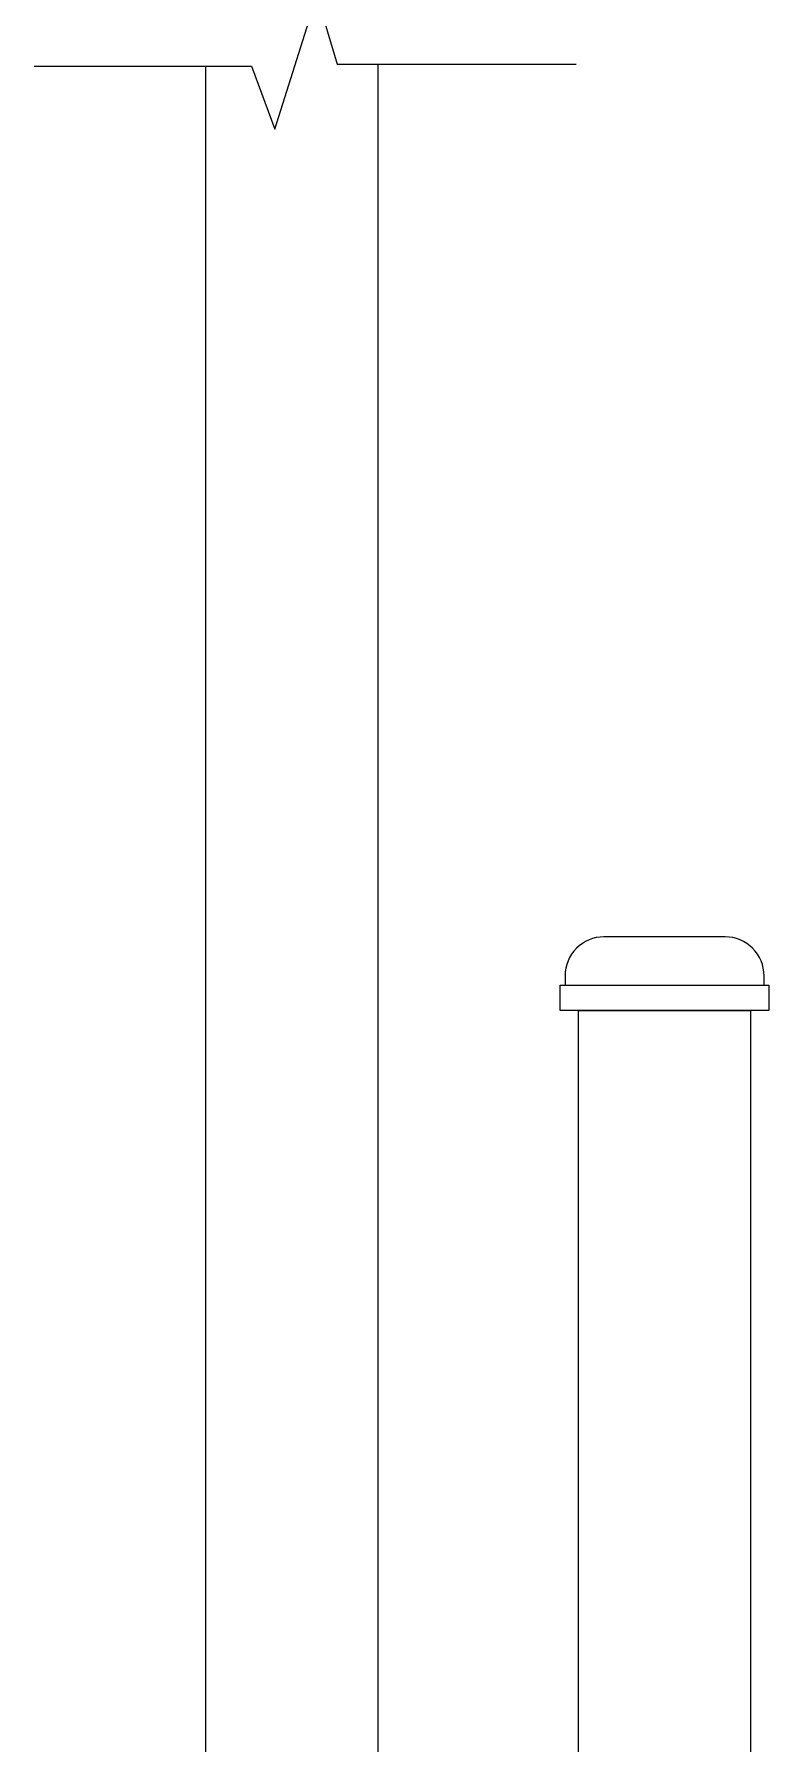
# Model space of a CAD drawing. Header units: feet. Extents: x -159 to 1687, y 0 to 1556.
# Drawn here: x 508.841 to 509.641, y 1046.751 to 1048.613 of the extents above; entities that cross this region are included whole.
import ezdxf

# ---------------------------------------------------------------- set-up
doc = ezdxf.new("R2010")
doc.units = ezdxf.units.FT
doc.header["$MEASUREMENT"] = 0
doc.layers.add('E-COND-RGS', color=4, linetype='Continuous')
doc.layers.add('GEN-002', color=2, linetype='Continuous')

msp = doc.modelspace()

# ---------------------------------------------------------------- linework, layer by layer
at = {"color": 7, "lineweight": 25}
msp.add_lwpolyline([(508.84063, 1048.57827), (509.07759, 1048.57827), (509.10292, 1048.50963), (509.14867, 1048.65508), (509.17074, 1048.58072), (509.43139, 1048.58072)], dxfattribs=at)
at = {"layer": 'E-COND-RGS'}
for points in [[(509.02778, 1046.63582), (509.02778, 1048.57827)], [(509.21528, 1048.58072), (509.21528, 1046.63582)], [(509.43384, 1046.69311), (509.43384, 1047.54977), (509.62134, 1047.54977), (509.62134, 1046.69311)]]:
    msp.add_lwpolyline(points, dxfattribs=at)
at = {"layer": 'GEN-002'}
msp.add_lwpolyline([(509.63602, 1047.5774), (509.63602, 1047.58752, 0.4142136), (509.59367, 1047.62988), (509.46151, 1047.62988, 0.4142136), (509.41915, 1047.58752), (509.41915, 1047.5774)], format="xyb", dxfattribs=at)
msp.add_lwpolyline([(509.41395, 1047.5774), (509.64122, 1047.5774), (509.64122, 1047.54977), (509.41395, 1047.54977)], close=True, dxfattribs=at)

doc.saveas('drawing.dxf')
